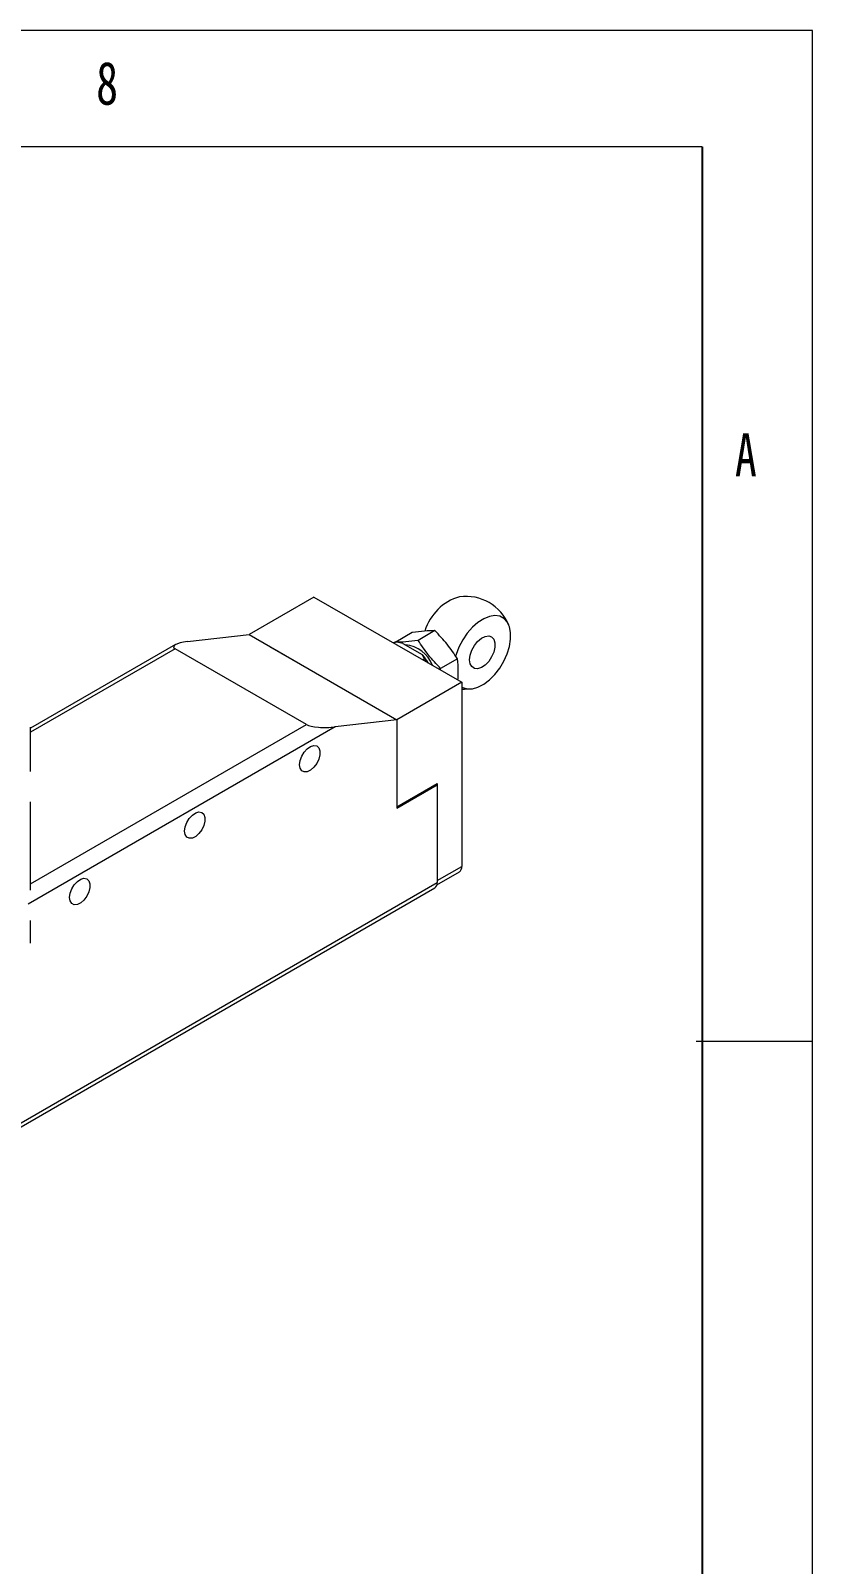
# Model space of a CAD drawing. Header units: inches. Extents: x 0.2 to 16.3, y 0.2 to 11.5.
# Drawn here: x 15.014 to 16.339, y 8.898 to 11.496 of the extents above; entities that cross this region are included whole.
import ezdxf

# ---------------------------------------------------------------- set-up
doc = ezdxf.new("R2010")
doc.units = ezdxf.units.IN
doc.header["$MEASUREMENT"] = 0
doc.layers.add('NOTES', color=7, linetype='Continuous')
doc.styles.add('SLDTEXTSTYLE2', font='TXT', dxfattribs={"width": 0.75})

msp = doc.modelspace()

# ---------------------------------------------------------------- linework, layer by layer
at = {"color": 7, "linetype": 'Continuous', "lineweight": 18}
for p, q in [((16.3386, 11.4961), (0.1969, 11.4961)), ((16.3386, 0.1969), (16.3386, 11.4961)), ((16.1516, 11.2992), (0.3937, 11.2992)), ((15.4938, 10.5365), (15.3839, 10.473)), ((15.4938, 10.5365), (15.7444, 10.392)), ((15.2795, 10.461), (15.3839, 10.473)), ((15.3839, 10.473), (15.6344, 10.3284)), ((15.6605, 10.4761), (15.6328, 10.4601)), ((15.6987, 10.4795), (15.6704, 10.4631)), ((15.259, 10.4558), (15.0137, 10.3142)), ((15.4813, 10.3204), (15.2586, 10.4489)), ((15.4187, 10.4529), (15.6344, 10.3285)), ((15.629, 10.4585), (15.632, 10.4603)), ((15.6447, 10.4578), (15.632, 10.4603)), ((15.6447, 10.4578), (15.6772, 10.439)), ((15.6815, 10.4317), (15.6772, 10.439)), ((15.6785, 10.4299), (15.6815, 10.4317)), ((15.737, 10.4319), (15.7086, 10.4155)), ((15.7085, 10.4127), (15.7086, 10.4155)), ((15.7444, 10.392), (15.6344, 10.3285)), ((15.7444, 10.392), (15.7445, 10.0801)), ((15.0137, 10.2408), (15.0137, 10.3162)), ((15.6344, 10.3284), (15.53, 10.3163)), ((15.6344, 10.3285), (15.6344, 10.3284)), ((15.6344, 10.3284), (15.6344, 10.1789)), ((15.6344, 10.2641), (15.6345, 10.1811)), ((15.6344, 10.1789), (15.7026, 10.2183)), ((15.6345, 10.1811), (15.7027, 10.2204)), ((15.7026, 10.2183), (15.7008, 10.2193)), ((15.7026, 10.2183), (15.7026, 10.0527)), ((15.7027, 10.2204), (15.7027, 10.056)), ((15.0137, 10.0399), (15.0137, 10.1894)), ((15.6344, 10.1811), (15.6345, 10.1811)), ((15.7022, 10.049), (15.7404, 10.0711)), ((15.7027, 10.056), (15.7445, 10.0801)), ((14.3943, 9.2908), (15.6986, 10.0437)), ((14.3984, 9.2998), (15.7026, 10.0527)), ((15.7027, 10.056), (15.7026, 10.0544)), ((15.0137, 9.9499), (15.0137, 9.9885)), ((16.3386, 9.7835), (16.1417, 9.7835))]:
    msp.add_line(p, q, dxfattribs=at)
at = {"color": 8, "linetype": 'Continuous', "lineweight": 18}
for p, q in [((15.2586, 10.4489), (15.0137, 10.3076)), ((15.53, 10.3163), (15.0097, 10.0159)), ((15.0137, 10.0504), (15.4813, 10.3204))]:
    msp.add_line(p, q, dxfattribs=at)
at = {"color": 7, "linetype": 'Continuous', "lineweight": 18, "flags": 128}
for points in [[(15.7444, 10.3842), (15.746, 10.3833), (15.7537, 10.3808), (15.7625, 10.3809), (15.7719, 10.3835), (15.7816, 10.3886), (15.7913, 10.3959), (15.8004, 10.4051), (15.8087, 10.4158), (15.8158, 10.4276), (15.8214, 10.4401), (15.8252, 10.4527), (15.8272, 10.4648), (15.8272, 10.4761), (15.8252, 10.486), (15.8214, 10.4941), (15.8158, 10.5002), (15.8087, 10.5039), (15.8004, 10.505), (15.7913, 10.5037), (15.7816, 10.4998), (15.7719, 10.4936), (15.7625, 10.4853), (15.7537, 10.4753), (15.746, 10.464), (15.7396, 10.4517), (15.7349, 10.4392), (15.734, 10.436)], [(15.7576, 10.4303), (15.7586, 10.4382), (15.7614, 10.4465), (15.7658, 10.4545), (15.7713, 10.4614), (15.7776, 10.4667), (15.784, 10.4698), (15.79, 10.4706), (15.795, 10.4689), (15.7986, 10.4648), (15.8005, 10.4588), (15.8005, 10.4514), (15.7986, 10.4432), (15.795, 10.435), (15.79, 10.4274), (15.784, 10.4213), (15.7776, 10.417), (15.7713, 10.415), (15.7658, 10.4155), (15.7614, 10.4185), (15.7586, 10.4235), (15.7576, 10.4303)], [(15.7444, 10.3804), (15.7491, 10.3802), (15.762, 10.3808)], [(15.4695, 10.2524), (15.4704, 10.2595), (15.4732, 10.2669), (15.4774, 10.2738), (15.4826, 10.2795), (15.4883, 10.2833), (15.4939, 10.2849), (15.4987, 10.2841), (15.5022, 10.2809), (15.5041, 10.2757), (15.5041, 10.2691), (15.5022, 10.2618), (15.4987, 10.2545), (15.4939, 10.2481), (15.4883, 10.2433), (15.4826, 10.2405), (15.4774, 10.2402), (15.4732, 10.2422), (15.4704, 10.2465), (15.4695, 10.2524)], [(15.2746, 10.1399), (15.2756, 10.147), (15.2783, 10.1544), (15.2825, 10.1613), (15.2878, 10.167), (15.2935, 10.1708), (15.299, 10.1724), (15.3038, 10.1716), (15.3073, 10.1684), (15.3092, 10.1632), (15.3092, 10.1566), (15.3073, 10.1493), (15.3038, 10.142), (15.299, 10.1356), (15.2935, 10.1308), (15.2878, 10.128), (15.2825, 10.1277), (15.2783, 10.1297), (15.2756, 10.134), (15.2746, 10.1399)], [(15.0798, 10.0274), (15.0807, 10.0345), (15.0834, 10.0419), (15.0876, 10.0488), (15.0929, 10.0545), (15.0986, 10.0583), (15.1041, 10.0599), (15.1089, 10.0591), (15.1125, 10.0559), (15.1143, 10.0507), (15.1143, 10.0441), (15.1125, 10.0368), (15.1089, 10.0295), (15.1041, 10.0231), (15.0986, 10.0183), (15.0929, 10.0155), (15.0876, 10.0152), (15.0834, 10.0172), (15.0807, 10.0215), (15.0798, 10.0274)]]:
    msp.add_lwpolyline(points, dxfattribs=at)
at = {"color": 7, "linetype": 'Continuous', "lineweight": 18}
for centre, radius, start, end in [((15.7644, 10.454), 0.0862, 105.9189, 163.2042), ((15.7514, 10.4589), 0.0787, 22.2402, 97.7651), ((15.6365, 10.439), 0.0217, 101.9014, 112.7838), ((15.6449, 10.4024), 0.0531, 20.0689, 85.5917), ((15.6083, 10.3764), 0.0931, 31.0671, 42.2278), ((15.5963, 10.3693), 0.1057, 32.4175, 36.1721), ((15.7348, 10.079), 0.00971, 305.0205, 6.3178), ((15.6933, 10.0515), 0.00944, 304.0564, 7.2558)]:
    msp.add_arc(centre, radius, start, end, dxfattribs=at)
for centre, start_param, end_param in [((15.2934, 10.4529), 1.946279, 3.517075), ((15.5161, 10.3244), 3.517075, 5.087872)]:
    msp.add_ellipse(centre, major_axis=(0.0375, 0.0008), ratio=0.238752, start_param=start_param, end_param=end_param, dxfattribs=at)
for points, knots in [([(15.6987, 10.4795), (15.6932, 10.4794), (15.682, 10.4792), (15.6677, 10.4771), (15.6605, 10.4761)], [0, 0, 0, 0, 0.495216, 1, 1, 1, 1]), ([(15.737, 10.4319), (15.7315, 10.4402), (15.7203, 10.457), (15.706, 10.472), (15.6987, 10.4795)], [0, 0, 0, 0, 0.495216, 1, 1, 1, 1]), ([(15.6704, 10.4631), (15.6633, 10.4621), (15.6489, 10.4601), (15.6377, 10.4598), (15.6321, 10.4597)], [0, 0, 0, 0, 0.495216, 1, 1, 1, 1]), ([(15.7086, 10.4155), (15.7015, 10.4229), (15.6872, 10.4379), (15.676, 10.4547), (15.6704, 10.4631)], [0, 0, 0, 0, 0.495216, 1, 1, 1, 1]), ([(15.738, 10.3956), (15.7383, 10.4006), (15.739, 10.4133), (15.7378, 10.4249), (15.737, 10.4319)], [0, 0, 0, 0, 0.3901026, 1, 1, 1, 1])]:
    msp.add_open_spline(points, degree=3, knots=knots, dxfattribs=at)
at = {"layer": 'NOTES', "color": 7}
msp.add_line((16.1516, 11.2992), (16.1516, 0.3937), dxfattribs=at)

# ---------------------------------------------------------------- texts
at = {"color": 7, "linetype": 'Continuous', "lineweight": 0, "char_height": 0.0729, "attachment_point": 1, "style": 'SLDTEXTSTYLE2'}
for s, insert in [('8', (15.1247, 11.4436)), ('A', (16.2073, 10.8137))]:
    msp.add_mtext(s, dxfattribs=dict(at, insert=insert))

doc.saveas('drawing.dxf')
